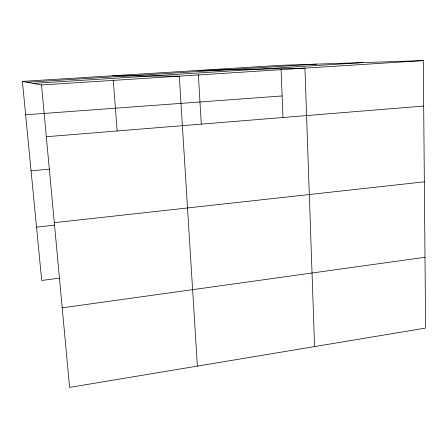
<?xml version="1.0" encoding="UTF-8"?>
<svg xmlns="http://www.w3.org/2000/svg" width="448" height="448" viewBox="0 0 448 448"><rect width="100%" height="100%" fill="white"/><g stroke="black" fill="none" stroke-linecap="round" stroke-linejoin="round"><path stroke-width="0.67" d="M62.205 307.838L424.99 257.27M59.618 278.146L41.703 280.459L22.4 81.385L280.902 65.302L423.293 60.598L425.6 328.082L69.591 387.402L41.518 84.958L22.4 81.385M54.303 222.673L424.34 181.826M36.534 227.153L54.544 225.148M31.074 170.839L49.75 169.114M46.323 136.73L423.685 106.058M25.637 114.783L282.122 95.956M33.219 83.406L363.11 62.586M41.518 84.958L423.293 60.598M26.992 82.242L316.344 64.131M198.15 70.448L304.937 68.146L314.58 346.584M112.918 75.751L179.301 76.166L197.378 366.111M113.238 79.895L117.169 130.95M198.386 74.564L201.275 124.298M281.07 69.479L282.985 117.544"/></g></svg>
